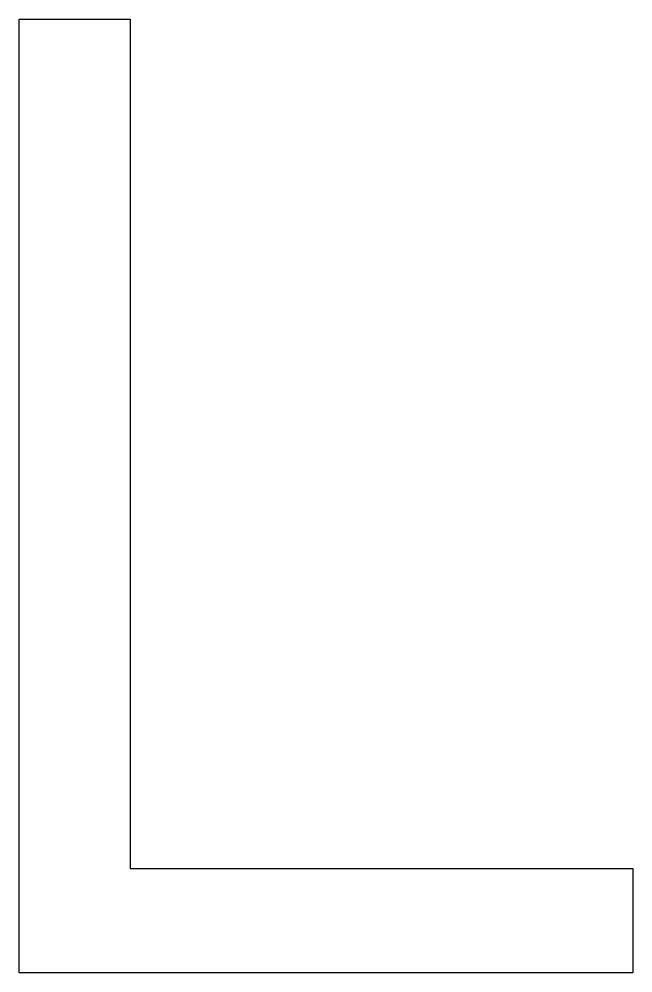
# Model space of a CAD drawing. Extents: x 1.1 to 7.6, y 0 to 10.1.
import ezdxf

# ---------------------------------------------------------------- set-up
doc = ezdxf.new("R2010")
doc.units = 0
doc.layers.get('0').update_dxf_attribs({"linetype": 'CONTINUOUS'})

msp = doc.modelspace()

# ---------------------------------------------------------------- linework, layer by layer
at = {"color": 0}
for p, q in [((1.08333, 0), (1.08333, 10.1389)), ((1.08333, 10.1389), (2.26389, 10.1389)), ((2.26389, 10.1389), (2.26389, 1.11111)), ((2.26389, 1.11111), (7.61111, 1.11111)), ((7.61111, 1.11111), (7.61111, 0)), ((7.61111, 0), (1.08333, 0))]:
    msp.add_line(p, q, dxfattribs=at)

doc.saveas('drawing.dxf')
